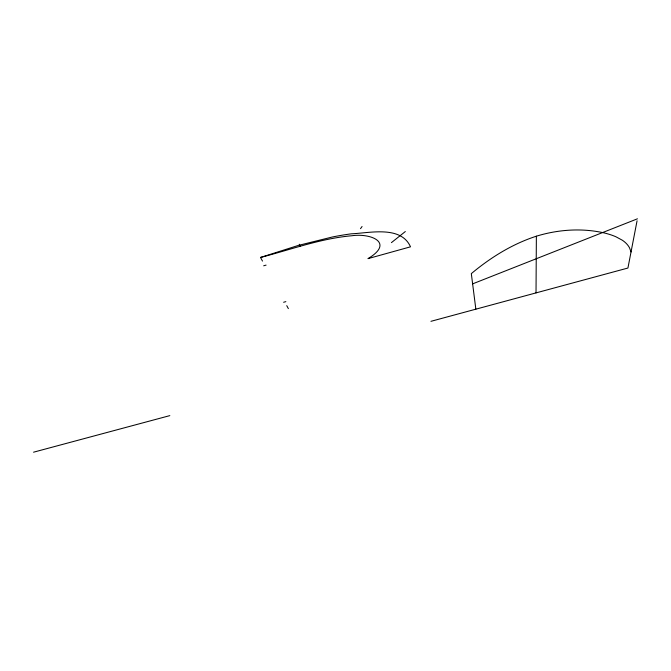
<?xml version="1.0" encoding="UTF-8"?>
<svg xmlns="http://www.w3.org/2000/svg" width="671" height="671" viewBox="0 0 671 671"><rect width="100%" height="100%" fill="white"/><g stroke="black" fill="none" stroke-linecap="round" stroke-linejoin="round"><path stroke-width="1.01" d="M536.02 292.9L536.372 236.192C557.945 229.591 581.245 227.905 603.355 232.736A147.729 52.455 -16.6 0 1 615.978 236.804L622.285 240.201A124.546 44.345 -17 0 1 629.557 247.935L631.042 251.944M637.064 220.801L627.93 268.031L430.941 321.325M360.512 228.668L362.063 226.513M391.428 242.625L405.334 231.537M472.619 283.867L637.45 218.805M260.516 257.454L298.444 245.393L332.455 236.972A129.864 51.633 -13.9 0 1 351.327 233.818C369.805 233.022 400.923 225.297 410.509 246.819L367.96 258.637C394.884 242.608 370.728 232.988 351.856 235.747C320.52 238.515 290.786 249.654 260.516 257.454L262.495 261.086M536.372 236.192C512.384 243.967 490.576 257.505 471.319 273.625L475.848 309.18M263.669 265.8L266.077 265.12M283.615 302.26L285.854 301.64M33.55 452.195L169.822 415.626M286.743 305.64L288.362 308.61M299.258 244.261L300.247 246.274"/></g></svg>
